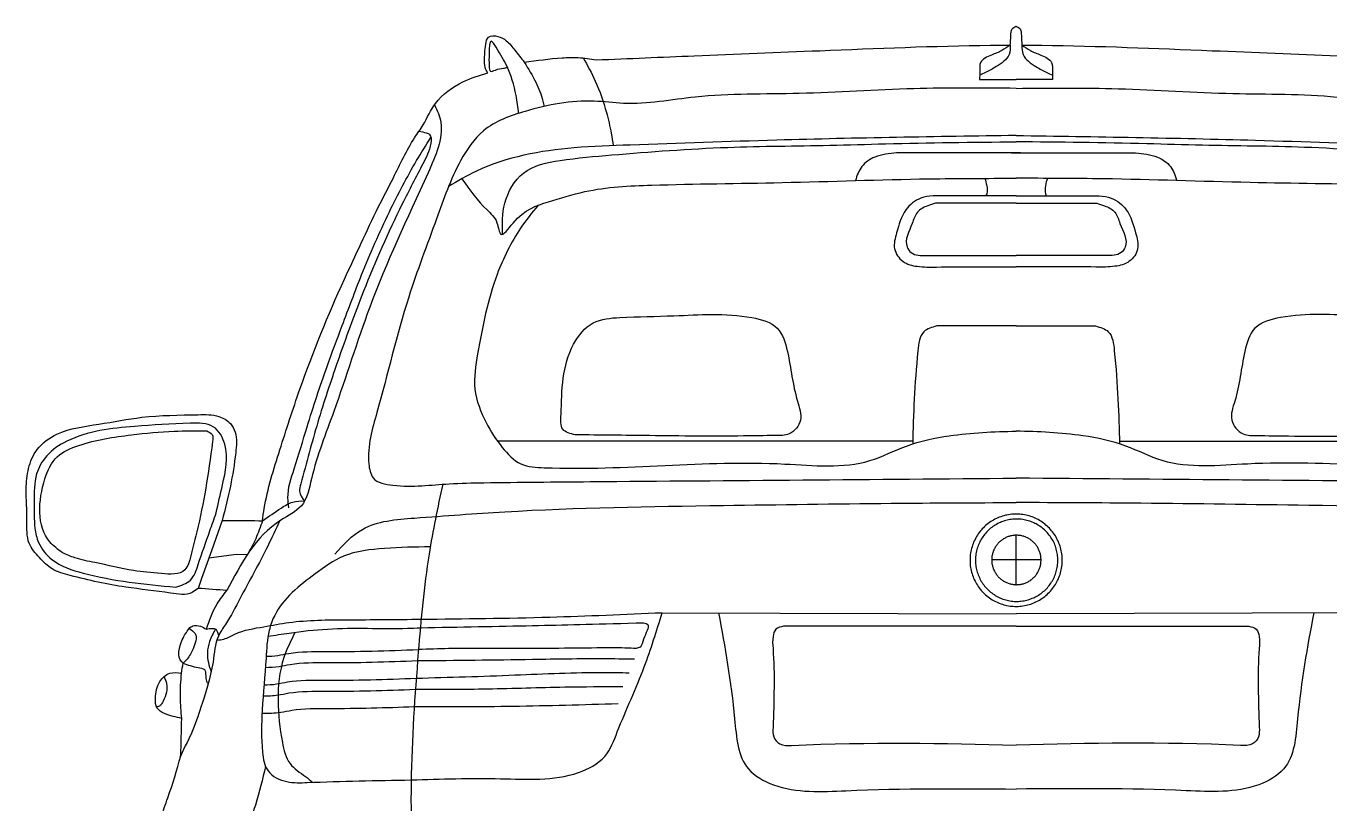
# Model space of a CAD drawing. Header units: millimetres. Extents: x -13123 to 16075, y -1 to 10560.
# Drawn here: x 8514 to 9958, y 886 to 1747 of the extents above; entities that cross this region are included whole.
import ezdxf

# ---------------------------------------------------------------- set-up
doc = ezdxf.new("R2010")
doc.units = ezdxf.units.MM
doc.header["$MEASUREMENT"] = 0
doc.layers.add('inner', color=180, linetype='Continuous')
doc.layers.add('outer', color=200, linetype='Continuous')

msp = doc.modelspace()

# ---------------------------------------------------------------- linework, layer by layer
at = {"layer": 'inner'}
for points in [[(9615.4, 1606.9), (9478.2, 1606.9)], [(9605.6, 1606.9), (9742.9, 1606.9)], [(9610.5, 1559.3), (9518.6, 1559.3)], [(9610.5, 1559.3), (9702.5, 1559.3)], [(9496, 1287.5), (9036.2, 1287.5)], [(9725, 1287.5), (10184.8, 1287.5)], [(8731.1, 1199.9), (8719.2, 1166.1)], [(9610.5, 1128.7), (9610.5, 1183.4)], [(8719.2, 1166.1), (8708.4, 1135.5)], [(8716.5, 1158.3), (8747, 1162.4)], [(8747, 1162.4), (8759.2, 1162.2)], [(9583.5, 1156.7), (9638.2, 1156.7)], [(8708.4, 1135.5), (8704.4, 1124.6)], [(9218.5, 1097.7), (9610.5, 1096.6)], [(10002.6, 1097.7), (9610.5, 1096.6)]]:
    msp.add_lwpolyline(points, dxfattribs=at)
for points in [[(9661.6, 1155.8), (9661.6, 1157.5), (9661.5, 1159.3), (9661.4, 1161.1), (9661.1, 1162.8), (9660.9, 1164.6), (9660.5, 1166.3), (9660.1, 1168.1), (9659.7, 1169.8), (9659.2, 1171.5), (9658.6, 1173.1), (9658, 1174.8), (9657.3, 1176.4), (9656.5, 1178), (9655.7, 1179.6), (9654.9, 1181.2), (9654, 1182.7), (9653, 1184.2), (9652, 1185.7), (9650.9, 1187.1), (9649.8, 1188.5), (9648.7, 1189.8), (9647.4, 1191.1), (9646.2, 1192.4), (9644.9, 1193.6), (9643.6, 1194.7), (9642.2, 1195.9), (9640.8, 1196.9), (9639.3, 1198), (9637.9, 1198.9), (9636.3, 1199.9), (9634.8, 1200.7), (9633.2, 1201.5), (9631.6, 1202.3), (9630, 1203), (9628.3, 1203.7), (9626.7, 1204.2), (9625, 1204.8), (9623.3, 1205.2), (9621.5, 1205.7), (9619.8, 1206), (9618.1, 1206.3), (9616.3, 1206.5), (9614.5, 1206.7), (9612.8, 1206.8), (9611, 1206.9), (9609.2, 1206.8), (9607.4, 1206.8), (9605.7, 1206.6), (9603.9, 1206.4), (9602.2, 1206.2), (9600.4, 1205.8), (9598.7, 1205.5), (9597, 1205), (9595.3, 1204.5), (9593.6, 1204), (9591.9, 1203.3), (9590.3, 1202.7), (9588.7, 1201.9), (9587.1, 1201.1), (9585.5, 1200.3), (9584, 1199.4), (9582.5, 1198.5), (9581, 1197.5), (9579.6, 1196.4), (9578.2, 1195.3), (9576.8, 1194.2), (9575.5, 1193), (9574.3, 1191.7), (9573, 1190.5), (9571.8, 1189.1), (9570.7, 1187.8), (9569.6, 1186.4), (9568.6, 1184.9), (9567.6, 1183.5), (9566.7, 1181.9), (9565.8, 1180.4), (9565, 1178.8), (9564.2, 1177.2), (9563.5, 1175.6), (9562.8, 1174), (9562.2, 1172.3), (9561.7, 1170.6), (9561.2, 1168.9), (9560.7, 1167.2), (9560.4, 1165.5), (9560.1, 1163.7), (9559.8, 1162), (9559.6, 1160.2), (9559.5, 1158.4), (9559.5, 1156.6), (9559.5, 1154.9), (9559.5, 1153.1), (9559.6, 1151.3), (9559.8, 1149.6), (9560.1, 1147.8), (9560.4, 1146.1), (9560.7, 1144.3), (9561.2, 1142.6), (9561.7, 1140.9), (9562.2, 1139.2), (9562.8, 1137.5), (9563.5, 1135.9), (9564.2, 1134.3), (9565, 1132.7), (9565.8, 1131.1), (9566.7, 1129.6), (9567.6, 1128.1), (9568.6, 1126.6), (9569.6, 1125.2), (9570.7, 1123.8), (9571.8, 1122.4), (9573, 1121.1), (9574.3, 1119.8), (9575.5, 1118.6), (9576.8, 1117.4), (9578.2, 1116.2), (9579.6, 1115.1), (9581, 1114.1), (9582.5, 1113.1), (9584, 1112.1), (9585.5, 1111.2), (9587.1, 1110.4), (9588.7, 1109.6), (9590.3, 1108.9), (9591.9, 1108.2), (9593.6, 1107.6), (9595.3, 1107), (9597, 1106.5), (9598.7, 1106.1), (9600.4, 1105.7), (9602.2, 1105.4), (9603.9, 1105.1), (9605.7, 1104.9), (9607.4, 1104.8), (9609.2, 1104.7), (9611, 1104.7), (9612.8, 1104.7), (9614.5, 1104.8), (9616.3, 1105), (9618.1, 1105.2), (9619.8, 1105.5), (9621.5, 1105.9), (9623.3, 1106.3), (9625, 1106.7), (9626.7, 1107.3), (9628.3, 1107.9), (9630, 1108.5), (9631.6, 1109.2), (9633.2, 1110), (9634.8, 1110.8), (9636.3, 1111.7), (9637.9, 1112.6), (9639.3, 1113.6), (9640.8, 1114.6), (9642.2, 1115.7), (9643.6, 1116.8), (9644.9, 1117.9), (9646.2, 1119.2), (9647.4, 1120.4), (9648.7, 1121.7), (9649.8, 1123.1), (9650.9, 1124.5), (9652, 1125.9), (9653, 1127.3), (9654, 1128.8), (9654.9, 1130.3), (9655.7, 1131.9), (9656.5, 1133.5), (9657.3, 1135.1), (9658, 1136.7), (9658.6, 1138.4), (9659.2, 1140.1), (9659.7, 1141.8), (9660.1, 1143.5), (9660.5, 1145.2), (9660.9, 1146.9), (9661.1, 1148.7), (9661.4, 1150.5), (9661.5, 1152.2), (9661.6, 1154)], [(9656.8, 1155.8), (9656.7, 1157.3), (9656.7, 1158.9), (9656.5, 1160.5), (9656.3, 1162.1), (9656.1, 1163.6), (9655.8, 1165.2), (9655.4, 1166.7), (9655, 1168.3), (9654.6, 1169.8), (9654, 1171.3), (9653.5, 1172.8), (9652.9, 1174.2), (9652.2, 1175.7), (9651.5, 1177.1), (9650.7, 1178.4), (9649.9, 1179.8), (9649, 1181.1), (9648.1, 1182.4), (9647.2, 1183.7), (9646.2, 1184.9), (9645.2, 1186.1), (9644.1, 1187.3), (9643, 1188.4), (9641.8, 1189.5), (9640.6, 1190.6), (9639.4, 1191.6), (9638.2, 1192.5), (9636.9, 1193.4), (9635.5, 1194.3), (9634.2, 1195.1), (9632.8, 1195.9), (9631.4, 1196.6), (9630, 1197.3), (9628.5, 1197.9), (9627, 1198.5), (9625.6, 1199), (9624, 1199.5), (9622.5, 1199.9), (9621, 1200.3), (9619.4, 1200.6), (9617.9, 1200.9), (9616.3, 1201.1), (9614.7, 1201.2), (9613.1, 1201.3), (9611.6, 1201.4), (9610, 1201.3), (9608.4, 1201.3), (9606.8, 1201.2), (9605.2, 1201), (9603.7, 1200.7), (9602.1, 1200.5), (9600.6, 1200.1), (9599, 1199.7), (9597.5, 1199.3), (9596, 1198.8), (9594.5, 1198.2), (9593.1, 1197.6), (9591.6, 1197), (9590.2, 1196.3), (9588.8, 1195.5), (9587.5, 1194.7), (9586.1, 1193.9), (9584.8, 1193), (9583.5, 1192), (9582.3, 1191.1), (9581.1, 1190), (9579.9, 1189), (9578.8, 1187.9), (9577.7, 1186.7), (9576.6, 1185.5), (9575.6, 1184.3), (9574.6, 1183.1), (9573.7, 1181.8), (9572.8, 1180.5), (9572, 1179.1), (9571.2, 1177.8), (9570.5, 1176.4), (9569.8, 1174.9), (9569.1, 1173.5), (9568.6, 1172), (9568, 1170.5), (9567.5, 1169), (9567.1, 1167.5), (9566.7, 1166), (9566.4, 1164.4), (9566.1, 1162.9), (9565.9, 1161.3), (9565.7, 1159.7), (9565.6, 1158.1), (9565.6, 1156.6), (9565.6, 1155), (9565.6, 1153.4), (9565.7, 1151.8), (9565.9, 1150.2), (9566.1, 1148.7), (9566.4, 1147.1), (9566.7, 1145.6), (9567.1, 1144), (9567.5, 1142.5), (9568, 1141), (9568.6, 1139.5), (9569.1, 1138), (9569.8, 1136.6), (9570.5, 1135.2), (9571.2, 1133.8), (9572, 1132.4), (9572.8, 1131), (9573.7, 1129.7), (9574.6, 1128.4), (9575.6, 1127.2), (9576.6, 1126), (9577.7, 1124.8), (9578.8, 1123.7), (9579.9, 1122.6), (9581.1, 1121.5), (9582.3, 1120.5), (9583.5, 1119.5), (9584.8, 1118.5), (9586.1, 1117.7), (9587.5, 1116.8), (9588.8, 1116), (9590.2, 1115.3), (9591.6, 1114.6), (9593.1, 1113.9), (9594.5, 1113.3), (9596, 1112.7), (9597.5, 1112.2), (9599, 1111.8), (9600.6, 1111.4), (9602.1, 1111.1), (9603.7, 1110.8), (9605.2, 1110.5), (9606.8, 1110.4), (9608.4, 1110.2), (9610, 1110.2), (9611.6, 1110.2), (9613.1, 1110.2), (9614.7, 1110.3), (9616.3, 1110.4), (9617.9, 1110.7), (9619.4, 1110.9), (9621, 1111.2), (9622.5, 1111.6), (9624, 1112), (9625.6, 1112.5), (9627, 1113), (9628.5, 1113.6), (9630, 1114.2), (9631.4, 1114.9), (9632.8, 1115.6), (9634.2, 1116.4), (9635.5, 1117.2), (9636.9, 1118.1), (9638.2, 1119), (9639.4, 1120), (9640.6, 1121), (9641.8, 1122), (9643, 1123.1), (9644.1, 1124.2), (9645.2, 1125.4), (9646.2, 1126.6), (9647.2, 1127.8), (9648.1, 1129.1), (9649, 1130.4), (9649.9, 1131.7), (9650.7, 1133.1), (9651.5, 1134.5), (9652.2, 1135.9), (9652.9, 1137.3), (9653.5, 1138.8), (9654, 1140.2), (9654.6, 1141.7), (9655, 1143.3), (9655.4, 1144.8), (9655.8, 1146.3), (9656.1, 1147.9), (9656.3, 1149.4), (9656.5, 1151), (9656.7, 1152.6), (9656.7, 1154.2)], [(9638.2, 1156.1), (9638.2, 1157), (9638.1, 1158), (9638, 1158.9), (9637.9, 1159.9), (9637.8, 1160.8), (9637.6, 1161.7), (9637.4, 1162.6), (9637.1, 1163.6), (9636.9, 1164.5), (9636.6, 1165.4), (9636.2, 1166.3), (9635.8, 1167.1), (9635.5, 1168), (9635, 1168.8), (9634.6, 1169.7), (9634.1, 1170.5), (9633.6, 1171.3), (9633, 1172.1), (9632.5, 1172.8), (9631.9, 1173.6), (9631.2, 1174.3), (9630.6, 1175), (9629.9, 1175.6), (9629.2, 1176.3), (9628.5, 1176.9), (9627.8, 1177.5), (9627, 1178.1), (9626.3, 1178.6), (9625.5, 1179.2), (9624.7, 1179.7), (9623.8, 1180.1), (9623, 1180.6), (9622.1, 1181), (9621.3, 1181.3), (9620.4, 1181.7), (9619.5, 1182), (9618.6, 1182.3), (9617.7, 1182.5), (9616.7, 1182.8), (9615.8, 1183), (9614.9, 1183.1), (9613.9, 1183.2), (9613, 1183.3), (9612, 1183.4), (9611.1, 1183.4), (9610.1, 1183.4), (9609.2, 1183.4), (9608.2, 1183.3), (9607.3, 1183.2), (9606.4, 1183), (9605.4, 1182.9), (9604.5, 1182.7), (9603.6, 1182.4), (9602.7, 1182.2), (9601.8, 1181.9), (9600.9, 1181.5), (9600, 1181.2), (9599.1, 1180.8), (9598.3, 1180.3), (9597.5, 1179.9), (9596.6, 1179.4), (9595.8, 1178.9), (9595.1, 1178.4), (9594.3, 1177.8), (9593.5, 1177.2), (9592.8, 1176.6), (9592.1, 1176), (9591.4, 1175.3), (9590.8, 1174.6), (9590.2, 1173.9), (9589.5, 1173.2), (9589, 1172.4), (9588.4, 1171.7), (9587.9, 1170.9), (9587.4, 1170.1), (9586.9, 1169.3), (9586.5, 1168.4), (9586, 1167.6), (9585.7, 1166.7), (9585.3, 1165.8), (9585, 1164.9), (9584.7, 1164), (9584.4, 1163.1), (9584.2, 1162.2), (9584, 1161.3), (9583.8, 1160.3), (9583.7, 1159.4), (9583.6, 1158.4), (9583.6, 1157.5), (9583.5, 1156.5), (9583.5, 1155.6), (9583.6, 1154.6), (9583.6, 1153.7), (9583.7, 1152.8), (9583.8, 1151.8), (9584, 1150.9), (9584.2, 1150), (9584.4, 1149), (9584.7, 1148.1), (9585, 1147.2), (9585.3, 1146.3), (9585.7, 1145.4), (9586, 1144.6), (9586.5, 1143.7), (9586.9, 1142.9), (9587.4, 1142.1), (9587.9, 1141.3), (9588.4, 1140.5), (9589, 1139.7), (9589.5, 1138.9), (9590.2, 1138.2), (9590.8, 1137.5), (9591.4, 1136.8), (9592.1, 1136.2), (9592.8, 1135.5), (9593.5, 1134.9), (9594.3, 1134.3), (9595.1, 1133.8), (9595.8, 1133.2), (9596.6, 1132.7), (9597.5, 1132.2), (9598.3, 1131.8), (9599.1, 1131.4), (9600, 1131), (9600.9, 1130.6), (9601.8, 1130.3), (9602.7, 1130), (9603.6, 1129.7), (9604.5, 1129.5), (9605.4, 1129.3), (9606.4, 1129.1), (9607.3, 1129), (9608.2, 1128.9), (9609.2, 1128.8), (9610.1, 1128.7), (9611.1, 1128.7), (9612, 1128.8), (9613, 1128.8), (9613.9, 1128.9), (9614.9, 1129), (9615.8, 1129.2), (9616.7, 1129.4), (9617.7, 1129.6), (9618.6, 1129.8), (9619.5, 1130.1), (9620.4, 1130.4), (9621.3, 1130.8), (9622.1, 1131.2), (9623, 1131.6), (9623.8, 1132), (9624.7, 1132.5), (9625.5, 1133), (9626.3, 1133.5), (9627, 1134), (9627.8, 1134.6), (9628.5, 1135.2), (9629.2, 1135.8), (9629.9, 1136.5), (9630.6, 1137.2), (9631.2, 1137.9), (9631.9, 1138.6), (9632.5, 1139.3), (9633, 1140.1), (9633.6, 1140.9), (9634.1, 1141.7), (9634.6, 1142.5), (9635, 1143.3), (9635.5, 1144.1), (9635.8, 1145), (9636.2, 1145.9), (9636.6, 1146.8), (9636.9, 1147.7), (9637.1, 1148.6), (9637.4, 1149.5), (9637.6, 1150.4), (9637.8, 1151.3), (9637.9, 1152.3), (9638, 1153.2), (9638.1, 1154.2), (9638.2, 1155.1)]]:
    msp.add_lwpolyline(points, close=True, dxfattribs=at)
for points, knots in [([(9059.5, 1650.5), (9058.8, 1657.1), (9056.6, 1674.8), (9048.4, 1701.5), (9038.7, 1716.9), (9027.1, 1736), (9026.9, 1714), (9026.5, 1707.1), (9027.3, 1695.3), (9035.4, 1699.7), (9041.2, 1700), (9045.7, 1701.1), (9047.1, 1701.4)], [9.259307, 9.259307, 9.259307, 9.259307, 29.369619, 62.936418, 87.358978, 96.101467, 109.790033, 124.270012, 129.898918, 135.494099, 144.769765, 149.192163, 149.192163, 149.192163, 149.192163]), ([(9604.1, 1726), (9601, 1723.9), (9594.4, 1719.4), (9583, 1715), (9569.5, 1709.3), (9570.4, 1697), (9570.2, 1690.8), (9570, 1687.9)], [0, 0, 0, 0, 11.132039, 23.712197, 38.295736, 48.282588, 57.151929, 57.151929, 57.151929, 57.151929]), ([(9604.1, 1726), (9604, 1722.4), (9603.8, 1712), (9590, 1703), (9578.7, 1696.4), (9572.4, 1693.8), (9570.2, 1693)], [0, 0, 0, 0, 10.432022, 29.978501, 43.693808, 50.529814, 50.529814, 50.529814, 50.529814]), ([(9616.9, 1726), (9617, 1722.4), (9617.3, 1712), (9631.1, 1703), (9642.4, 1696.4), (9648.7, 1693.8), (9650.9, 1693)], [0, 0, 0, 0, 10.432022, 29.978501, 43.693808, 50.529814, 50.529814, 50.529814, 50.529814]), ([(9616.9, 1726), (9620, 1723.9), (9626.6, 1719.4), (9638.1, 1715), (9651.6, 1709.3), (9650.7, 1697), (9650.9, 1690.8), (9651, 1687.9)], [0, 0, 0, 0, 11.132039, 23.712197, 38.295736, 48.282588, 57.151929, 57.151929, 57.151929, 57.151929]), ([(9065.7, 1707.2), (9070.2, 1699.9), (9078.6, 1686.3), (9085.3, 1669.4), (9087.3, 1660.1), (9087.6, 1658.1)], [0, 0, 0, 0, 25.741096, 47.98605, 54.121761, 54.121761, 54.121761, 54.121761]), ([(9131, 1711.8), (9135.8, 1703.5), (9146.3, 1684.2), (9156.2, 1655.9), (9161.6, 1631.7), (9163.6, 1619.4), (9164.3, 1614.8)], [11.670506, 11.670506, 11.670506, 11.670506, 40.549802, 77.289052, 101.09861, 114.896452, 114.896452, 114.896452, 114.896452]), ([(9610.5, 1678.2), (9572.8, 1678.6), (9492.7, 1679.2), (9374.4, 1670.7), (9266.9, 1673.1), (9191.5, 1658.4), (9128.4, 1667.1), (9075.4, 1656.8), (9020, 1637.1), (8988.5, 1590.5), (8966.4, 1526.6), (8931.3, 1434.9), (8910.1, 1342.9), (8890.3, 1277.6), (8896.8, 1242.4), (8935.6, 1235.4), (8974.2, 1240.8), (9047.8, 1242.1), (9256.3, 1243.7), (9453, 1245.3), (9610.5, 1246.7)], [6.525549, 6.525549, 6.525549, 6.525549, 119.706018, 246.799624, 362.127378, 441.688724, 474.310491, 551.57547, 602.404345, 644.427466, 713.962724, 806.065213, 938.394685, 995.875105, 1012.355175, 1035.63951, 1097.939296, 1136.37762, 1254.06706, 1726.095792, 1726.095792, 1726.095792, 1726.095792]), ([(9610.5, 1678.2), (9648.3, 1678.6), (9728.4, 1679.2), (9846.7, 1670.7), (9954.2, 1673.1), (10029.6, 1658.4), (10092.6, 1667.1), (10145.6, 1656.8), (10201.1, 1637.1), (10232.6, 1590.5), (10254.7, 1526.6), (10289.8, 1434.9), (10310.9, 1342.9), (10330.8, 1277.6), (10324.3, 1242.4), (10285.5, 1235.4), (10246.9, 1240.8), (10173.3, 1242.1), (9964.7, 1243.7), (9768.1, 1245.3), (9610.5, 1246.7)], [6.525549, 6.525549, 6.525549, 6.525549, 119.706018, 246.799624, 362.127378, 441.688724, 474.310491, 551.57547, 602.404345, 644.427466, 713.962724, 806.065213, 938.394685, 995.875105, 1012.355175, 1035.63951, 1097.939296, 1136.37762, 1254.06706, 1726.095792, 1726.095792, 1726.095792, 1726.095792]), ([(8966.2, 1659.8), (8969.6, 1653.5), (8979.4, 1629.7), (8943.3, 1548.8), (8896.5, 1451.1), (8860.8, 1332.7), (8832.6, 1262.9), (8823.5, 1214), (8772.3, 1190.6), (8752.2, 1152.2), (8736.4, 1122.3)], [20.582205, 20.582205, 20.582205, 20.582205, 41.745254, 99.36108, 261.613759, 383.475389, 462.268413, 494.014791, 521.792676, 619.895447, 619.895447, 619.895447, 619.895447]), ([(8805.1, 1213.8), (8804.6, 1217.5), (8802.5, 1232.1), (8813, 1262.2), (8827, 1310.3), (8844.4, 1363.5), (8865.6, 1419.2), (8887, 1476.9), (8914, 1538.2), (8940.3, 1588.7), (8957, 1615.4), (8962.4, 1623.8)], [0, 0, 0, 0, 10.939935, 44.054332, 92.518777, 162.984154, 211.198586, 271.430124, 347.559522, 411.905259, 442.007155, 442.007155, 442.007155, 442.007155]), ([(8949.3, 1630.9), (8951.9, 1630.3), (8955.9, 1629.3), (8963.2, 1626.8), (8962, 1611), (8949.9, 1587.9), (8921.4, 1533.3), (8889.6, 1461), (8860.1, 1379.7), (8836.1, 1308.2), (8824, 1261.3), (8815.6, 1230.6), (8819.7, 1224.7), (8822.4, 1221.3)], [31.857736, 31.857736, 31.857736, 31.857736, 39.771345, 43.653017, 53.495495, 77.841466, 127.753708, 233.513858, 316.823344, 387.160237, 458.10012, 466.331686, 478.531993, 478.531993, 478.531993, 478.531993]), ([(9610.5, 1626), (9522.2, 1624.7), (9379.8, 1622.5), (9216.4, 1616.5), (9104.9, 1612.9), (9034.2, 1600.2), (8992, 1575.6), (8981.8, 1569.4)], [10.510334, 10.510334, 10.510334, 10.510334, 275.599234, 437.9547, 500.313443, 611.513053, 646.888802, 646.888802, 646.888802, 646.888802]), ([(9041.8, 1516.6), (9041.3, 1528.1), (9041.4, 1552.7), (9062.3, 1590.3), (9110.9, 1600.1), (9185.8, 1606.5), (9286, 1614.2), (9387, 1614.4), (9493.5, 1617.8), (9562.3, 1618.6), (9610.5, 1619)], [8.837164, 8.837164, 8.837164, 8.837164, 43.24128, 82.471747, 125.460932, 183.038664, 311.841707, 424.764794, 486.555105, 631.238062, 631.238062, 631.238062, 631.238062]), ([(9610.5, 1626), (9698.9, 1624.7), (9841.3, 1622.5), (10004.7, 1616.5), (10116.2, 1612.9), (10186.9, 1600.2), (10229.1, 1575.6), (10239.2, 1569.4)], [10.510334, 10.510334, 10.510334, 10.510334, 275.599234, 437.9547, 500.313443, 611.513053, 646.888802, 646.888802, 646.888802, 646.888802]), ([(10179.2, 1516.6), (10179.8, 1528.1), (10179.6, 1552.7), (10158.8, 1590.3), (10110.2, 1600.1), (10035.3, 1606.5), (9935, 1614.2), (9834, 1614.4), (9727.6, 1617.8), (9658.8, 1618.6), (9610.5, 1619)], [8.837164, 8.837164, 8.837164, 8.837164, 43.24128, 82.471747, 125.460932, 183.038664, 311.841707, 424.764794, 486.555105, 631.238062, 631.238062, 631.238062, 631.238062]), ([(9478.2, 1606.9), (9469.9, 1606.1), (9455.7, 1604.6), (9438.2, 1592.8), (9434.2, 1581.7), (9432.6, 1576.1)], [0, 0, 0, 0, 24.619404, 42.441284, 59.519421, 59.519421, 59.519421, 59.519421]), ([(9742.9, 1606.9), (9751.1, 1606.1), (9765.3, 1604.6), (9782.9, 1592.8), (9786.8, 1581.7), (9788.4, 1576.1)], [0, 0, 0, 0, 24.619404, 42.441284, 59.519421, 59.519421, 59.519421, 59.519421]), ([(8996.7, 1578.2), (9005.3, 1565.7), (9017.7, 1548.6), (9036.5, 1533.2), (9038.6, 1508.9), (9061.6, 1542.9), (9090.1, 1551.7), (9143.6, 1568.6), (9230.1, 1572.3), (9357.5, 1573.3), (9491.9, 1578.4), (9578.3, 1578.6), (9610.5, 1578.6)], [6.15508, 6.15508, 6.15508, 6.15508, 50.67134, 68.614436, 82.190137, 100.6037, 146.323779, 188.038046, 262.745916, 406.983949, 569.559563, 666.246592, 666.246592, 666.246592, 666.246592]), ([(9575.9, 1578.6), (9576.7, 1575.9), (9578.2, 1570.3), (9578.9, 1563.2), (9577.4, 1559.9), (9577, 1559.3)], [6.172949, 6.172949, 6.172949, 6.172949, 14.642107, 23.581991, 25.955654, 25.955654, 25.955654, 25.955654]), ([(10224.4, 1578.2), (10215.7, 1565.7), (10203.4, 1548.6), (10184.6, 1533.2), (10182.4, 1508.9), (10159.5, 1542.9), (10131, 1551.7), (10077.4, 1568.6), (9990.9, 1572.3), (9863.6, 1573.3), (9729.2, 1578.4), (9642.8, 1578.6), (9610.5, 1578.6)], [6.15508, 6.15508, 6.15508, 6.15508, 50.67134, 68.614436, 82.190137, 100.6037, 146.323779, 188.038046, 262.745916, 406.983949, 569.559563, 666.246592, 666.246592, 666.246592, 666.246592]), ([(9645.2, 1578.6), (9644.3, 1575.9), (9642.9, 1570.3), (9642.1, 1563.2), (9643.6, 1559.9), (9644, 1559.3)], [6.172949, 6.172949, 6.172949, 6.172949, 14.642107, 23.581991, 25.955654, 25.955654, 25.955654, 25.955654]), ([(9081.2, 1548.8), (9074.3, 1540.6), (9055.8, 1517.3), (9028.9, 1462.7), (9016.9, 1401.7), (9007.5, 1345), (9021.8, 1309.2), (9039.3, 1281.8), (9060.3, 1259.5), (9171.2, 1253.7), (9294.1, 1271.1), (9434, 1255.3), (9490.1, 1284.9), (9544.8, 1296.3), (9585.8, 1298.2), (9610.5, 1298.7)], [16.703883, 16.703883, 16.703883, 16.703883, 48.667635, 106.055231, 196.595267, 235.770254, 274.852069, 307.740533, 335.146187, 361.476267, 627.707977, 722.187491, 765.754004, 814.554693, 888.751543, 888.751543, 888.751543, 888.751543]), ([(9518.6, 1559.3), (9514, 1558.7), (9502.3, 1557.4), (9485, 1543.1), (9479.1, 1521.6), (9473.2, 1500.8), (9484.1, 1484.8), (9502.6, 1480.1), (9544.6, 1480.8), (9581.1, 1480.7), (9610.5, 1480.6)], [0, 0, 0, 0, 13.799612, 34.838482, 62.14051, 79.962703, 96.728189, 113.528204, 134.940031, 223.070635, 223.070635, 223.070635, 223.070635]), ([(9521.3, 1551), (9518.4, 1550.1), (9511.2, 1548.1), (9499.6, 1542.1), (9494.8, 1524.4), (9485, 1508.1), (9495.9, 1492.9), (9540.7, 1493.4), (9578.7, 1493.3), (9610.5, 1493.1)], [0, 0, 0, 0, 9.087628, 22.595724, 36.166305, 63.003012, 70.633305, 87.497127, 186.304902, 186.304902, 186.304902, 186.304902]), ([(9702.5, 1559.3), (9707.1, 1558.7), (9718.7, 1557.4), (9736.1, 1543.1), (9742, 1521.6), (9747.9, 1500.8), (9736.9, 1484.8), (9718.5, 1480.1), (9676.5, 1480.8), (9639.9, 1480.7), (9610.5, 1480.6)], [0, 0, 0, 0, 13.799612, 34.838482, 62.14051, 79.962703, 96.728189, 113.528204, 134.940031, 223.070635, 223.070635, 223.070635, 223.070635]), ([(9699.8, 1551), (9702.7, 1550.1), (9709.8, 1548.1), (9721.5, 1542.1), (9726.2, 1524.4), (9736.1, 1508.1), (9725.2, 1492.9), (9680.4, 1493.4), (9642.4, 1493.3), (9610.5, 1493.1)], [0, 0, 0, 0, 9.087628, 22.595724, 36.166305, 63.003012, 70.633305, 87.497127, 186.304902, 186.304902, 186.304902, 186.304902]), ([(10139.9, 1548.8), (10146.8, 1540.6), (10165.3, 1517.3), (10192.2, 1462.7), (10204.2, 1401.7), (10213.6, 1345), (10199.3, 1309.2), (10181.8, 1281.8), (10160.7, 1259.5), (10049.9, 1253.7), (9927, 1271.1), (9787.1, 1255.3), (9731, 1284.9), (9676.3, 1296.3), (9635.3, 1298.2), (9610.5, 1298.7)], [16.703883, 16.703883, 16.703883, 16.703883, 48.667635, 106.055231, 196.595267, 235.770254, 274.852069, 307.740533, 335.146187, 361.476267, 627.707977, 722.187491, 765.754004, 814.554693, 888.751543, 888.751543, 888.751543, 888.751543]), ([(9106.6, 1317.4), (9107.2, 1344.3), (9107.9, 1382.2), (9139.7, 1422.3), (9182.3, 1425.5), (9240.3, 1425.9), (9297.8, 1430.7), (9349.1, 1417), (9360.8, 1376.7), (9363.3, 1343.7), (9375.7, 1311.1), (9361.2, 1293.6), (9337, 1293.9), (9286, 1292.7), (9211.7, 1293.7), (9149.6, 1294.3), (9122.2, 1294.6)], [0, 0, 0, 0, 78.707188, 110.79752, 140.974383, 200.849305, 287.018555, 317.66695, 345.610312, 401.891404, 423.160284, 442.761713, 458.237101, 493.388905, 597.596502, 679.891155, 679.891155, 679.891155, 679.891155]), ([(10114.4, 1317.4), (10113.9, 1344.3), (10113.2, 1382.2), (10081.4, 1422.3), (10038.8, 1425.5), (9980.7, 1425.9), (9923.2, 1430.7), (9872, 1417), (9860.3, 1376.7), (9857.8, 1343.7), (9845.4, 1311.1), (9859.9, 1293.6), (9884.1, 1293.9), (9935.1, 1292.7), (10009.4, 1293.7), (10071.5, 1294.3), (10098.9, 1294.6)], [0, 0, 0, 0, 78.707188, 110.79752, 140.974383, 200.849305, 287.018555, 317.66695, 345.610312, 401.891404, 423.160284, 442.761713, 458.237101, 493.388905, 597.596502, 679.891155, 679.891155, 679.891155, 679.891155]), ([(9522.7, 1415.1), (9517.3, 1413.6), (9504.2, 1409.9), (9498.3, 1357.6), (9496.7, 1317), (9496, 1284.6)], [0, 0, 0, 0, 15.523727, 37.807693, 139.425736, 139.425736, 139.425736, 139.425736]), ([(9698.4, 1415.1), (9703.8, 1413.6), (9716.9, 1409.9), (9722.8, 1357.6), (9724.4, 1317), (9725.1, 1284.6)], [0, 0, 0, 0, 15.523727, 37.807693, 139.425736, 139.425736, 139.425736, 139.425736]), ([(9122.2, 1294.6), (9116.7, 1295.9), (9105, 1298.9), (9106.1, 1311), (9106.6, 1317.4)], [0, 0, 0, 0, 14.985943, 31.758293, 31.758293, 31.758293, 31.758293]), ([(8724.5, 1208.2), (8726.8, 1218.5), (8732.4, 1243.3), (8740.2, 1277), (8722.8, 1308.2), (8682.2, 1307.3), (8630.1, 1304.1), (8572.6, 1298), (8536.4, 1273.8), (8522.5, 1249.2), (8523.2, 1220.9), (8522.5, 1195.5), (8527.3, 1172.5), (8544.7, 1151.3), (8598.6, 1133.7), (8645.4, 1129.3), (8679.7, 1126)], [0, 0, 0, 0, 31.772181, 76.81764, 99.982148, 126.138601, 187.622044, 264.579178, 292.068325, 314.927928, 345.95976, 375.190298, 391.49509, 415.394082, 453.107108, 556.861297, 556.861297, 556.861297, 556.861297]), ([(8554.4, 1163.8), (8549.3, 1167.7), (8525, 1185.7), (8528, 1233.5), (8545.6, 1272.6), (8582.8, 1288), (8626.5, 1294.5), (8674.1, 1299.3), (8702, 1299), (8714, 1298.9)], [0, 0, 0, 0, 18.751376, 88.643582, 116.676882, 143.729323, 203.172189, 250.700012, 286.761576, 286.761576, 286.761576, 286.761576]), ([(8714, 1298.9), (8716.5, 1297.8), (8721.6, 1295.6), (8716.1, 1252.3), (8709.1, 1208.6), (8697.1, 1163.8), (8694, 1151.9)], [0, 0, 0, 0, 7.415376, 14.943908, 116.356436, 152.960935, 152.960935, 152.960935, 152.960935]), ([(8975.5, 1239.9), (8969.8, 1214.2), (8957, 1152.9), (8947, 1042.1), (8937.7, 908.6), (8943, 779.6), (8955.5, 691.4), (8966, 633.6), (9003.8, 620.3), (9215, 633), (9419, 628.3), (9610.5, 623.1)], [32.251479, 32.251479, 32.251479, 32.251479, 111.053793, 220.21831, 364.971697, 514.149637, 600.743211, 643.228296, 672.775877, 710.162928, 1282.589465, 1282.589465, 1282.589465, 1282.589465]), ([(10245.6, 1239.9), (10251.3, 1214.2), (10264, 1152.9), (10274.1, 1042.1), (10283.4, 908.6), (10278.1, 779.6), (10265.6, 691.4), (10255.1, 633.6), (10217.3, 620.3), (10006.1, 633), (9802.1, 628.3), (9610.5, 623.1)], [32.251479, 32.251479, 32.251479, 32.251479, 111.053793, 220.21831, 364.971697, 514.149637, 600.743211, 643.228296, 672.775877, 710.162928, 1282.589465, 1282.589465, 1282.589465, 1282.589465]), ([(8775.8, 1199.5), (8782.6, 1204.2), (8793.3, 1211.7), (8808.7, 1221.3), (8817.9, 1221.6), (8822.4, 1221.3)], [0, 0, 0, 0, 24.962811, 39.457244, 52.810514, 52.810514, 52.810514, 52.810514]), ([(8855.9, 1162.5), (8865.4, 1173), (8888.6, 1198.4), (8959.3, 1203.5), (9090.2, 1213.6), (9267.9, 1216.2), (9456.4, 1218.9), (9564.4, 1219.5), (9610.5, 1219.6)], [0, 0, 0, 0, 41.05141, 100.184602, 200.412175, 442.655061, 628.571807, 766.890951, 766.890951, 766.890951, 766.890951]), ([(10365.2, 1162.5), (10355.7, 1173), (10332.5, 1198.4), (10261.7, 1203.5), (10130.9, 1213.6), (9953.1, 1216.2), (9764.7, 1218.9), (9656.7, 1219.5), (9610.5, 1219.6)], [0, 0, 0, 0, 41.05141, 100.184602, 200.412175, 442.655061, 628.571807, 766.890951, 766.890951, 766.890951, 766.890951]), ([(8679.7, 1126), (8685.8, 1127.9), (8698.3, 1131.8), (8706.8, 1158.2), (8715.5, 1182.4), (8722.2, 1201.5), (8724.5, 1208.2)], [0, 0, 0, 0, 17.948503, 37.245333, 76.701099, 97.853999, 97.853999, 97.853999, 97.853999]), ([(8794.8, 1199.2), (8790.5, 1189.9), (8777.1, 1160.9), (8755.7, 1123.3), (8738.7, 1089.6), (8723.2, 1068.2), (8722, 1035.7), (8707.1, 992.9), (8701.6, 972.6), (8681.9, 932.9), (8685.9, 940), (8686.2, 940.5)], [5.509353, 5.509353, 5.509353, 5.509353, 36.113251, 101.497271, 134.64716, 149.945188, 179.300264, 230.999836, 268.448632, 289.410975, 291.113074, 291.113074, 291.113074, 291.113074]), ([(8775.8, 1199.5), (8773.5, 1192.8), (8769.1, 1179.9), (8762.4, 1167.9), (8759.2, 1162.2)], [0, 0, 0, 0, 21.332424, 40.871763, 40.871763, 40.871763, 40.871763]), ([(8961.6, 1170.6), (8944.9, 1170.4), (8912.7, 1169.6), (8867, 1164.6), (8826.8, 1135.5), (8794.1, 1110), (8781, 1073.9), (8779.6, 1038.4), (8775.1, 993.3), (8774, 952.3), (8779.1, 919.7), (8802.5, 908.7), (8856, 911.1), (8902, 911.9), (8940.5, 912.5)], [13.227395, 13.227395, 13.227395, 13.227395, 63.74601, 110.024787, 146.97027, 211.216245, 228.919962, 260.132525, 317.297163, 364.100889, 385.755118, 409.694391, 432.447866, 547.492301, 547.492301, 547.492301, 547.492301]), ([(8694, 1151.9), (8692.7, 1149.5), (8687.4, 1138.9), (8660.7, 1141.3), (8629.3, 1144), (8597.1, 1152.2), (8570.4, 1156.9), (8558.9, 1161.9), (8554.4, 1163.8)], [0, 0, 0, 0, 7.788882, 34.115734, 65.195806, 108.904343, 131.567012, 146.327832, 146.327832, 146.327832, 146.327832]), ([(8940.5, 912.5), (8973.4, 913.6), (9035.1, 915.7), (9109.5, 910.3), (9157.3, 935.2), (9174.3, 981.4), (9198.4, 1032.4), (9212.3, 1077.5), (9218.5, 1097.7)], [0, 0, 0, 0, 99.123827, 185.742629, 219.726395, 250.23175, 328.240042, 391.293659, 391.293659, 391.293659, 391.293659]), ([(8951.5, 1090.5), (8999.1, 1091), (9088.1, 1091.9), (9177, 1095.9), (9218.5, 1097.7)], [0, 0, 0, 0, 142.615069, 267.05505, 267.05505, 267.05505, 267.05505]), ([(8725.3, 1067.4), (8727.9, 1067.6), (8735, 1068.3), (8750.8, 1078.1), (8775.8, 1081.6), (8816.8, 1089.7), (8875.4, 1089.8), (8924.2, 1090.2), (8951.5, 1090.5)], [3.775348, 3.775348, 3.775348, 3.775348, 11.679014, 25.082781, 58.093907, 86.199563, 150.663684, 232.814016, 232.814016, 232.814016, 232.814016]), ([(8950.7, 1081.1), (8993.8, 1081.8), (9076.7, 1083.4), (9144.8, 1085), (9208.4, 1087), (9197.4, 1070.9), (9195.7, 1057.6), (9177.4, 1058.8), (9136.3, 1058.7), (9066.4, 1057.5), (8997.3, 1058.7), (8959.8, 1057.3), (8948.6, 1056.9)], [0, 0, 0, 0, 124.392192, 239.270224, 252.181813, 268.934432, 278.770593, 288.756076, 314.975718, 411.626416, 490.894881, 524.279349, 524.279349, 524.279349, 524.279349]), ([(9280.9, 1097.5), (9288.1, 1060), (9298, 1003.1), (9302.8, 926.7), (9356.6, 897.1), (9458.7, 903.5), (9548.1, 903), (9610.5, 902.4)], [29.748948, 29.748948, 29.748948, 29.748948, 147.631142, 205.106065, 237.898236, 318.456362, 506.758855, 506.758855, 506.758855, 506.758855]), ([(9940.2, 1097.5), (9933, 1060), (9923.1, 1003.1), (9918.2, 926.7), (9864.4, 897.1), (9762.4, 903.5), (9673, 903), (9610.5, 902.4)], [29.748948, 29.748948, 29.748948, 29.748948, 147.631142, 205.106065, 237.898236, 318.456362, 506.758855, 506.758855, 506.758855, 506.758855]), ([(8694.5, 1080.3), (8697.1, 1078.6), (8705, 1073.6), (8699.4, 1058.2), (8694.2, 1047.8), (8689.4, 1043.3), (8687.9, 1041.8)], [0, 0, 0, 0, 8.782628, 25.711086, 38.859985, 45.28804, 45.28804, 45.28804, 45.28804]), ([(8713.7, 1079.5), (8717.9, 1080.3), (8725.2, 1081.7), (8726.5, 1074.8), (8727, 1072)], [0, 0, 0, 0, 10.755685, 18.378295, 18.378295, 18.378295, 18.378295]), ([(8723.8, 1079.8), (8721.3, 1075.3), (8716.8, 1066.9), (8713.6, 1050.2), (8716.5, 1039), (8719, 1032.1)], [0, 0, 0, 0, 15.508885, 28.295268, 49.992153, 49.992153, 49.992153, 49.992153]), ([(8781.9, 1071.6), (8789.7, 1072.8), (8811.6, 1076.2), (8863, 1082.2), (8911.6, 1079.4), (8945.9, 1080.8), (8950.7, 1081.1)], [18.390354, 18.390354, 18.390354, 18.390354, 42.169147, 84.693353, 173.412938, 187.681226, 187.681226, 187.681226, 187.681226]), ([(8812.1, 1076.1), (8807.4, 1066.9), (8795.4, 1043.4), (8791.5, 1000.5), (8795.7, 961.7), (8803.3, 929.4), (8820.4, 918.9), (8828.8, 912.1), (8831.3, 909.9)], [1.41167, 1.41167, 1.41167, 1.41167, 32.237097, 80.145564, 126.804825, 151.784994, 174.139299, 184.128392, 184.128392, 184.128392, 184.128392]), ([(9352.9, 1082.6), (9349.7, 1082), (9343.6, 1080.7), (9340.3, 1069.6), (9343.5, 1034), (9342.3, 1000.2), (9341.3, 970.8)], [0, 0, 0, 0, 8.96946, 17.49932, 30.951171, 118.156314, 118.156314, 118.156314, 118.156314]), ([(9868.2, 1082.6), (9871.3, 1082), (9877.5, 1080.7), (9880.7, 1069.6), (9877.6, 1034), (9878.8, 1000.2), (9879.8, 970.8)], [0, 0, 0, 0, 8.96946, 17.49932, 30.951171, 118.156314, 118.156314, 118.156314, 118.156314]), ([(8779.8, 1049.4), (8784.1, 1049.5), (8792.5, 1050.1), (8814.1, 1055), (8866.5, 1054), (8914.4, 1055.6), (8948.6, 1056.9)], [30.290084, 30.290084, 30.290084, 30.290084, 43.233502, 55.624039, 96.398559, 199.416968, 199.416968, 199.416968, 199.416968]), ([(8687.9, 1041.8), (8693, 1039.9), (8700.4, 1037.2), (8712.7, 1036.1), (8712.9, 1028.1), (8713.2, 1022.6), (8715, 1020), (8715.7, 1019.1)], [0, 0, 0, 0, 17.333596, 24.552888, 31.471477, 37.605553, 41.040932, 41.040932, 41.040932, 41.040932]), ([(8779, 1037.2), (8784.1, 1037.2), (8793.3, 1037.8), (8815.6, 1042.8), (8867.2, 1041.8), (8914.2, 1043.4), (8947.6, 1044.6)], [27.981144, 27.981144, 27.981144, 27.981144, 43.233502, 55.624039, 96.398559, 196.915162, 196.915162, 196.915162, 196.915162]), ([(8947.6, 1044.6), (8990, 1045), (9058.6, 1045.7), (9138.7, 1047.3), (9176.4, 1046.7), (9188, 1046.5)], [0, 0, 0, 0, 127.264341, 205.601363, 240.41777, 240.41777, 240.41777, 240.41777]), ([(8666.5, 1026.6), (8667.9, 1024.2), (8671.8, 1015.9), (8668.2, 1004.2), (8663.2, 994.4), (8660, 993.5), (8658.4, 993.5)], [6.443941, 6.443941, 6.443941, 6.443941, 14.574277, 34.400693, 40.224814, 45.249325, 45.249325, 45.249325, 45.249325]), ([(8686.4, 980.6), (8685.7, 988.5), (8684.1, 1005.1), (8685.4, 1021.8), (8686.2, 1030.6)], [0, 0, 0, 0, 23.693886, 50.120996, 50.120996, 50.120996, 50.120996]), ([(8946.1, 1025.2), (8982.5, 1026.2), (9052, 1028.2), (9130.5, 1032.2), (9172.7, 1031.4), (9181.8, 1031.2)], [0, 0, 0, 0, 109.339398, 208.436956, 235.793809, 235.793809, 235.793809, 235.793809]), ([(8776.6, 1005.6), (8782, 1005.5), (8791.6, 1006), (8814.3, 1011.1), (8865.5, 1010.2), (8912.2, 1011.7), (8945.2, 1012.9)], [26.823805, 26.823805, 26.823805, 26.823805, 43.233502, 55.624039, 96.398559, 195.805407, 195.805407, 195.805407, 195.805407]), ([(8777.5, 1017.8), (8782.2, 1017.8), (8790.9, 1018.4), (8812.8, 1023.3), (8864.8, 1022.4), (8912.3, 1023.9), (8946.1, 1025.2)], [29.278505, 29.278505, 29.278505, 29.278505, 43.233502, 55.624039, 96.398559, 198.208686, 198.208686, 198.208686, 198.208686]), ([(8945.2, 1012.9), (8971.9, 1012.9), (9027, 1012.9), (9103.5, 1015.8), (9153.3, 1015.9), (9174.8, 1015.9)], [0, 0, 0, 0, 79.928669, 165.331767, 229.573723, 229.573723, 229.573723, 229.573723]), ([(8943.9, 993.7), (8980.4, 993.7), (9055.7, 993.7), (9131, 996), (9169.8, 997.1)], [0, 0, 0, 0, 109.391721, 225.889923, 225.889923, 225.889923, 225.889923]), ([(8775.3, 986.6), (8782.3, 986.4), (8793.3, 986.6), (8817.5, 992.1), (8867.2, 991.2), (8912.3, 992.6), (8943.9, 993.7)], [22.390824, 22.390824, 22.390824, 22.390824, 43.233502, 55.624039, 96.398559, 191.314495, 191.314495, 191.314495, 191.314495]), ([(9341.3, 970.8), (9341.1, 967.2), (9340.6, 960), (9349, 950.2), (9444.4, 954.8), (9529.9, 953.2), (9610.5, 951.2)], [0, 0, 0, 0, 10.726413, 20.878333, 34.206447, 282.313037, 282.313037, 282.313037, 282.313037]), ([(9879.8, 970.8), (9880, 967.2), (9880.4, 960), (9872.1, 950.2), (9776.6, 954.8), (9691.2, 953.2), (9610.5, 951.2)], [0, 0, 0, 0, 10.726413, 20.878333, 34.206447, 282.313037, 282.313037, 282.313037, 282.313037]), ([(8779.1, 927.6), (8776, 913.4), (8770.3, 889.7), (8755.2, 849.3), (8715.3, 841.1), (8689.5, 836.6), (8679.4, 834.8)], [9.330343, 9.330343, 9.330343, 9.330343, 53.659041, 83.080338, 130.881678, 162.162966, 162.162966, 162.162966, 162.162966])]:
    msp.add_open_spline(points, degree=3, knots=knots, dxfattribs=at)
for points in [[(9570, 1687.9), (9583.5, 1687.9), (9597, 1687.9), (9610.5, 1687.9)], [(9651, 1687.9), (9637.5, 1687.9), (9624, 1687.9), (9610.5, 1687.9)], [(9610.5, 1551), (9580.8, 1551), (9551, 1551), (9521.3, 1551)], [(9610.5, 1551), (9640.3, 1551), (9670, 1551), (9699.8, 1551)], [(9610.5, 1415.1), (9581.2, 1415.1), (9552, 1415.1), (9522.7, 1415.1)], [(9610.5, 1415.1), (9639.8, 1415.1), (9669.1, 1415.1), (9698.4, 1415.1)], [(9610.5, 1082.6), (9524.7, 1082.6), (9438.8, 1082.6), (9352.9, 1082.6)], [(9610.5, 1082.6), (9696.4, 1082.6), (9782.3, 1082.6), (9868.2, 1082.6)]]:
    msp.add_open_spline(points, degree=3, dxfattribs=at)
at = {"layer": 'outer'}
msp.add_open_spline([(9610.5, 1747.1), (9608.8, 1746.2), (9604.7, 1744.1), (9604.8, 1735.2), (9604.4, 1729.4), (9604.1, 1726), (9596.8, 1726), (9526.5, 1725.5), (9409.8, 1720.5), (9264.2, 1714.7), (9181.6, 1711.2), (9145.4, 1709.7), (9138.8, 1710.8), (9126.3, 1712.9), (9099.5, 1711.8), (9079.7, 1709.1), (9065.7, 1707.2), (9062.2, 1711.6), (9055.9, 1719.6), (9047.3, 1730.9), (9037.3, 1736.4), (9025.1, 1737.1), (9022.1, 1722.9), (9021.7, 1711.7), (9022, 1700.4), (9024.6, 1696.7), (9025.4, 1695.5), (9016.1, 1692.6), (8994.5, 1685.8), (8967.2, 1666.3), (8956.2, 1640.3), (8937.5, 1614.8), (8923.3, 1583), (8902.5, 1544.6), (8885.3, 1506.7), (8853.8, 1440.7), (8822.8, 1364.5), (8795.4, 1279.1), (8780, 1230.7), (8776.4, 1204), (8775.8, 1199.5), (8764.6, 1199.7), (8749.7, 1199.9), (8734.8, 1199.9), (8731.1, 1199.9), (8734.4, 1212.5), (8740.8, 1237.3), (8745.8, 1269.6), (8748.1, 1294), (8740.2, 1308.9), (8725.3, 1317.4), (8691.2, 1316.5), (8646.8, 1316.3), (8595, 1305.8), (8553.4, 1301.1), (8525.3, 1281.1), (8515.6, 1257.7), (8513.3, 1230.5), (8515.7, 1203.4), (8514, 1175.2), (8528.6, 1158.7), (8542.6, 1144.3), (8576.6, 1135), (8620.5, 1125.5), (8664.2, 1121.3), (8693.9, 1116.1), (8702.3, 1122.9), (8704.4, 1124.6), (8715.1, 1123.8), (8725.8, 1123.1), (8736.4, 1122.3), (8732.6, 1117.5), (8722.3, 1104.7), (8717, 1089.2), (8713.7, 1079.5), (8711.6, 1080.6), (8707.1, 1083.2), (8699.3, 1084.5), (8695.8, 1081.4), (8694.5, 1080.3), (8691.8, 1076.4), (8684.6, 1066), (8680.8, 1048.4), (8687.4, 1042.2), (8687.9, 1041.8), (8687.3, 1038), (8686.7, 1034.3), (8686.2, 1030.6), (8681.7, 1031.3), (8672.2, 1032.6), (8659.6, 1020.5), (8656.8, 1006.1), (8657.3, 991.5), (8670.3, 984), (8680.1, 982), (8686.4, 980.6), (8686.1, 966.7), (8685.7, 952.9), (8685.4, 939.1), (8680.9, 923.6), (8674.4, 900.7), (8660.6, 866), (8663.9, 824.6), (8662.2, 747), (8665.1, 644.4), (8662.7, 554.8), (8677.9, 515.7), (8679.2, 512.3), (8679.2, 362.4), (8679.2, 212.4), (8679.2, 62.5), (8683.8, 48.9), (8694.1, 18), (8725.4, 7.4), (8742.9, 1.4), (8795.6, 1), (8848.2, 0.5), (8900.8, 0), (8912.4, 5.6), (8935, 16.5), (8940.3, 41), (8942.9, 52.9), (8942.9, 151.8), (8942.9, 250.7), (8942.9, 349.5), (8967.8, 349.2), (9007.5, 348.6), (9057.8, 353.2), (9081.6, 345.8), (9091.2, 342.8), (9184.3, 342.8), (9277.4, 342.8), (9370.5, 342.8), (9381.9, 347.1), (9409.7, 357.5), (9439.5, 357.6), (9457.1, 357.6), (9457.2, 355.3), (9457.4, 352.9), (9457.5, 350.6), (9508.5, 350.6), (9559.5, 350.6), (9610.5, 350.6), (9661.6, 350.6), (9712.6, 350.6), (9763.6, 350.6), (9763.7, 352.9), (9763.8, 355.3), (9764, 357.6), (9781.5, 357.6), (9811.4, 357.5), (9839.2, 347.1), (9850.6, 342.8), (9943.7, 342.8), (10036.8, 342.8), (10129.9, 342.8), (10139.4, 345.8), (10163.3, 353.2), (10213.6, 348.6), (10253.3, 349.2), (10278.1, 349.5), (10278.1, 250.7), (10278.1, 151.8), (10278.1, 52.9), (10280.8, 41), (10286.1, 16.5), (10308.7, 5.6), (10320.2, 0), (10372.9, 0.5), (10425.5, 1), (10478.1, 1.4), (10495.6, 7.4), (10526.9, 18), (10537.3, 48.9), (10541.9, 62.5), (10541.9, 212.4), (10541.9, 362.4), (10541.9, 512.3), (10543.2, 515.7), (10558.4, 554.8), (10555.9, 644.4), (10558.9, 747), (10557.2, 824.6), (10560.4, 866), (10546.7, 900.7), (10540.1, 923.6), (10535.7, 939.1), (10535.3, 952.9), (10535, 966.7), (10534.6, 980.6), (10541, 982), (10550.7, 984), (10563.8, 991.5), (10564.2, 1006.1), (10561.5, 1020.5), (10548.9, 1032.6), (10539.4, 1031.3), (10534.9, 1030.6), (10534.3, 1034.3), (10533.8, 1038), (10533.2, 1041.8), (10533.7, 1042.2), (10540.2, 1048.4), (10536.4, 1066), (10529.3, 1076.4), (10526.6, 1080.3), (10525.3, 1081.4), (10521.8, 1084.5), (10514, 1083.2), (10509.5, 1080.6), (10507.4, 1079.5), (10504.1, 1089.2), (10498.7, 1104.7), (10488.5, 1117.5), (10484.6, 1122.3), (10495.3, 1123.1), (10506, 1123.8), (10516.6, 1124.6), (10518.8, 1122.9), (10527.2, 1116.1), (10556.9, 1121.3), (10600.6, 1125.5), (10644.5, 1135), (10678.4, 1144.3), (10692.5, 1158.7), (10707.1, 1175.2), (10705.4, 1203.4), (10707.7, 1230.5), (10705.5, 1257.7), (10695.8, 1281.1), (10667.7, 1301.1), (10626.1, 1305.8), (10574.3, 1316.3), (10529.9, 1316.5), (10495.8, 1317.4), (10480.8, 1308.9), (10473, 1294), (10475.2, 1269.6), (10480.3, 1237.3), (10486.7, 1212.5), (10489.9, 1199.9), (10486.2, 1199.9), (10471.3, 1199.9), (10456.5, 1199.7), (10445.3, 1199.5), (10444.7, 1204), (10441, 1230.7), (10425.7, 1279.1), (10398.3, 1364.5), (10367.2, 1440.7), (10335.7, 1506.7), (10318.5, 1544.6), (10297.8, 1583), (10283.6, 1614.8), (10264.9, 1640.3), (10253.8, 1666.3), (10226.6, 1685.8), (10205, 1692.6), (10195.7, 1695.5), (10196.5, 1696.7), (10199.1, 1700.4), (10199.4, 1711.7), (10198.9, 1722.9), (10195.9, 1737.1), (10183.8, 1736.4), (10173.8, 1730.9), (10165.2, 1719.6), (10158.8, 1711.6), (10155.4, 1707.2), (10141.4, 1709.1), (10121.6, 1711.8), (10094.8, 1712.9), (10082.3, 1710.8), (10075.7, 1709.7), (10039.5, 1711.2), (9956.9, 1714.7), (9811.3, 1720.5), (9694.6, 1725.5), (9624.3, 1726), (9616.9, 1726), (9616.7, 1729.4), (9616.2, 1735.2), (9616.4, 1744.1), (9612.3, 1746.2), (9610.5, 1747.1)], degree=3, knots=[8267.089646, 8267.089646, 8267.089646, 8267.089646, 8272.498638, 8280.131877, 8290.655894, 8290.655894, 8290.655894, 8312.712506, 8501.600542, 8641.013517, 8749.741265, 8749.741265, 8749.741265, 8769.782251, 8787.487139, 8829.864679, 8829.864679, 8829.864679, 8846.594962, 8860.747379, 8871.206783, 8881.558129, 8890.072737, 8908.703192, 8918.099418, 8922.215365, 8922.215365, 8922.215365, 8951.545844, 8990.238308, 9017.489969, 9034.813217, 9084.886739, 9121.459515, 9165.758524, 9209.530681, 9341.038544, 9411.855614, 9479.084904, 9492.566445, 9492.566445, 9492.566445, 9526.127267, 9537.204835, 9537.204835, 9537.204835, 9576.34833, 9613.686878, 9636.470458, 9647.250077, 9662.257915, 9685.148247, 9747.773838, 9795.927486, 9843.621494, 9871.301661, 9894.390819, 9917.178928, 9952.52829, 9977.548188, 9997.014063, 10015.948071, 10037.221025, 10100.006711, 10150.209742, 10173.960331, 10182.006767, 10182.006767, 10182.006767, 10214.075975, 10214.075975, 10214.075975, 10232.460021, 10262.861704, 10262.861704, 10262.861704, 10270.06248, 10278.73607, 10283.720138, 10283.720138, 10283.720138, 10298.244689, 10322.923012, 10324.898136, 10324.898136, 10324.898136, 10336.17764, 10336.17764, 10336.17764, 10349.279246, 10363.581703, 10382.692396, 10393.349838, 10403.792073, 10423.720613, 10423.720613, 10423.720613, 10465.254414, 10465.254414, 10465.254414, 10513.717913, 10536.915732, 10575.782219, 10635.561825, 10770.924356, 10885.760617, 10896.617196, 10896.617196, 10896.617196, 11346.411025, 11346.411025, 11346.411025, 11387.332107, 11439.261142, 11439.261142, 11439.261142, 11597.170005, 11597.170005, 11597.170005, 11633.498407, 11668.250238, 11668.250238, 11668.250238, 11964.873457, 11964.873457, 11964.873457, 12039.625456, 12084.346767, 12114.024556, 12114.024556, 12114.024556, 12393.336585, 12393.336585, 12393.336585, 12429.654588, 12481.841297, 12481.841297, 12481.841297, 12488.905385, 12488.905385, 12488.905385, 12641.960278, 12641.960278, 12641.960278, 12795.015172, 12795.015172, 12795.015172, 12802.079259, 12802.079259, 12802.079259, 12854.265969, 12890.583972, 12890.583972, 12890.583972, 13169.896001, 13169.896001, 13169.896001, 13199.57379, 13244.295101, 13319.0471, 13319.0471, 13319.0471, 13615.670319, 13615.670319, 13615.670319, 13650.42215, 13686.750552, 13686.750552, 13686.750552, 13844.659415, 13844.659415, 13844.659415, 13896.58845, 13937.509531, 13937.509531, 13937.509531, 14387.30336, 14387.30336, 14387.30336, 14398.15994, 14512.996201, 14648.358732, 14708.138338, 14747.004824, 14770.202643, 14818.666143, 14818.666143, 14818.666143, 14860.199944, 14860.199944, 14860.199944, 14880.128484, 14890.570718, 14901.228161, 14920.338854, 14934.641311, 14947.742917, 14947.742917, 14947.742917, 14959.022421, 14959.022421, 14959.022421, 14960.997545, 14985.675868, 15000.200419, 15000.200419, 15000.200419, 15005.184487, 15013.858077, 15021.058853, 15021.058853, 15021.058853, 15051.460535, 15069.844582, 15069.844582, 15069.844582, 15101.913789, 15101.913789, 15101.913789, 15109.960226, 15133.710814, 15183.913846, 15246.699531, 15267.972486, 15286.906494, 15306.372369, 15331.392267, 15366.741629, 15389.529738, 15412.618896, 15440.299063, 15487.993071, 15536.146718, 15598.77231, 15621.662642, 15636.67048, 15647.450098, 15670.233679, 15707.572226, 15746.715721, 15746.715721, 15746.715721, 15757.79329, 15791.354112, 15791.354112, 15791.354112, 15804.835653, 15872.064943, 15942.882013, 16074.389876, 16118.162033, 16162.461042, 16199.033818, 16249.10734, 16266.430587, 16293.682249, 16332.374713, 16361.705192, 16361.705192, 16361.705192, 16365.821138, 16375.217365, 16393.84782, 16402.362428, 16412.713774, 16423.173178, 16437.325595, 16454.055878, 16454.055878, 16454.055878, 16496.433418, 16514.138306, 16534.179291, 16534.179291, 16534.179291, 16642.90704, 16782.320015, 16971.208051, 16993.264663, 16993.264663, 16993.264663, 17003.78868, 17011.421919, 17016.830911, 17016.830911, 17016.830911, 17016.830911], dxfattribs=at)

doc.saveas('drawing.dxf')
